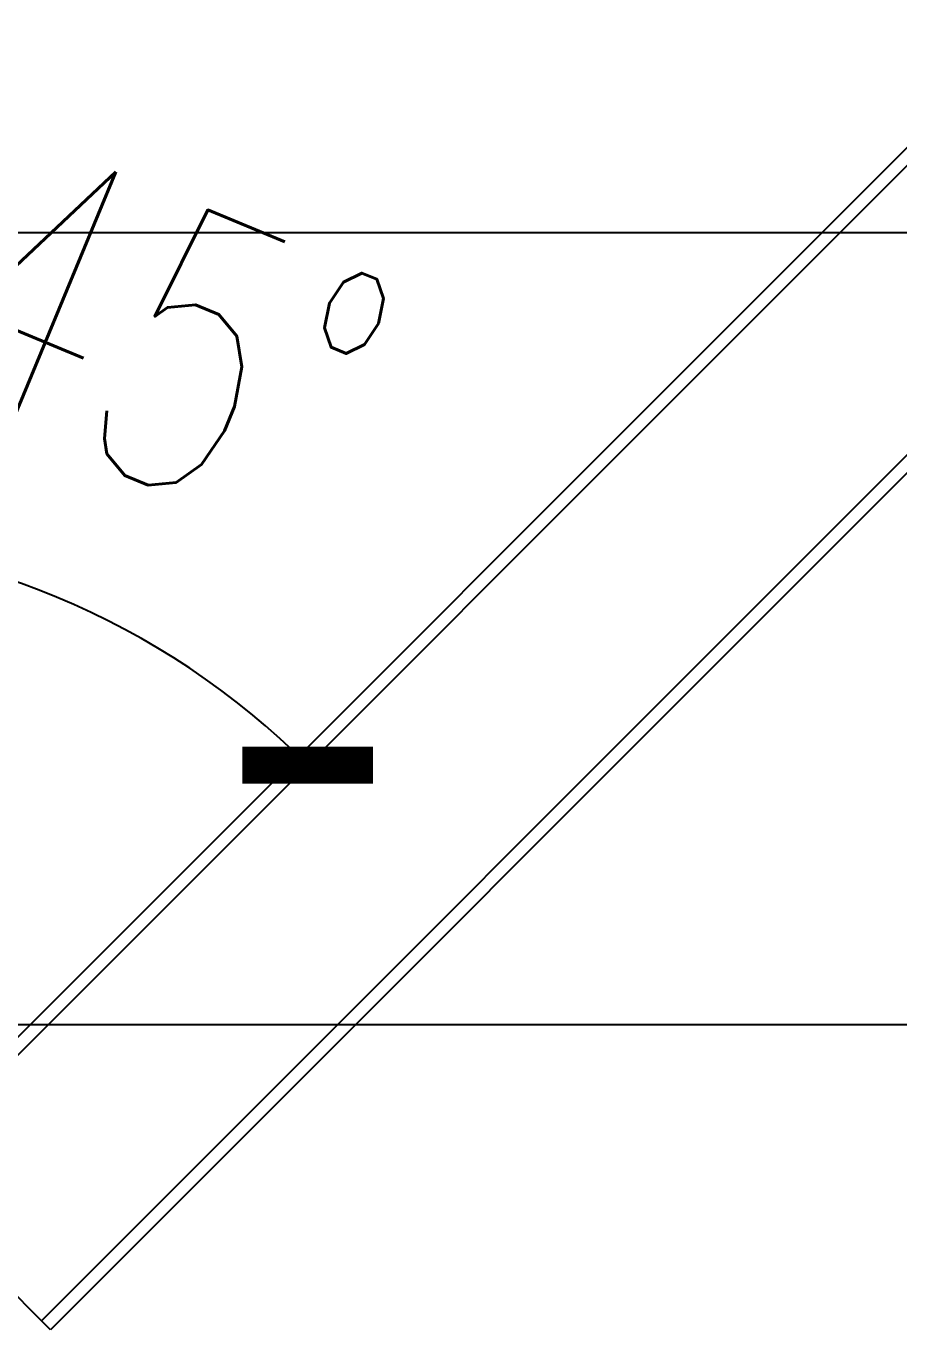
# Model space of a CAD drawing. Header units: millimetres. Extents: x 3804182 to 7463862, y 18008854 to 19247705.
# Drawn here: x 4760459 to 4761452, y 19096865 to 19098347 of the extents above; entities that cross this region are included whole.
import ezdxf

# ---------------------------------------------------------------- set-up
doc = ezdxf.new("R2010")
doc.units = ezdxf.units.MM
doc.header["$LTSCALE"] = 1000
doc.header["$MEASUREMENT"] = 0
doc.layers.get('Defpoints').update_dxf_attribs({"color": 1})
doc.layers.add('JZ_0', color=7, linetype='Continuous')
doc.layers.add('图框', color=4, linetype='Continuous')
doc.styles.add('DIM_FONT', font='SIMPLEX', dxfattribs={"width": 0.7, "bigfont": 'GBCBIG'})
doc.dimstyles.new('DIMN150', dxfattribs={"dimscale": 1.5, "dimtxt": 300, "dimasz": 100, "dimexe": 250, "dimexo": 300, "dimgap": 150, "dimtad": 1, "dimdec": 0, "dimzin": 0, "dimdsep": 46, "dimtxsty": 'DIM_FONT', "dimblk": 'ARCHTICK', "dimcen": 0.09, "dimclrt": 7, "dimazin": 2, "dimtfac": 1, "dimtdec": 0, "dimtix": 1, "dimtmove": 2, "dimatfit": 3, "dimldrblk": 'ARCHTICK', "dimfxl": 0, "dimtolj": 1, "dimtzin": 0, "dimarcsym": 0})

# ---------------------------------------------------------------- blocks, each defined once
blk = doc.blocks.new('_ArchTick')
at = {"color": 0, "linetype": 'ByBlock', "const_width": 0.4}
blk.add_lwpolyline([(-0.5, -0.5), (0.5, 0.5)], dxfattribs=at)
blk = doc.blocks.new('*D57')
at = {"layer": 'Defpoints', "color": 0, "linetype": 'Continuous'}
for p in [(-3659003.2, 1106996.6), (-3662544.2, 1106819), (-3661915.5, 1104544.5), (-3662544.2, 1104160.3), (-3662340.1, 1103659.7)]:
    blk.add_point(p, dxfattribs=at)
at = {"layer": '图框', "color": 0, "linetype": 'Continuous', "lineweight": -2}
blk.add_arc((-3662544.2, 1103455.6), 1257.4, 45, 90, dxfattribs=at)
at = {"layer": '图框', "color": 0, "linetype": 'Continuous', "lineweight": -2, "xscale": 150, "yscale": 150, "zscale": 150}
for p, rotation in [((-3662544.2, 1104713), 180.0000000000027), ((-3661655.1, 1104344.7), 315.0000000000433)]:
    blk.add_blockref('_ArchTick', p, dxfattribs=dict(at, rotation=rotation))
at = {"layer": '图框', "color": 7, "linetype": 'Continuous', "insert": (-3661890.8, 1105033), "char_height": 450, "attachment_point": 5, "rotation": 337.5, "style": 'DIM_FONT'}
blk.add_mtext('\\A1;45°', dxfattribs=at)
blk = doc.blocks.new('抗震大样2')
at = {"color": 2, "linetype": 'Continuous'}
for p, q in [((4531.2, -2941.1), (7850.5, 378.2)), ((4545.9, -2955.7), (7865.2, 363.5)), ((4780.9, -3190.7), (8100.2, 128.5)), ((8114.9, 113.9), (4795.6, -3205.4)), ((4795.6, -3205.4), (4531.2, -2941.1))]:
    blk.add_line(p, q, dxfattribs=at)
at = {"layer": '图框', "linetype": 'Continuous'}
dim = blk.add_angular_dim_2l(base=(4952.9, -2088.5), line1=((7865.2, 363.5), (4528.3, -2973.4)), line2=((4324.2, 185.9), (4324.2, -2472.7)), dimstyle='DIMN150', dxfattribs=at)
dim.commit()
dim.dimension.update_dxf_attribs({"geometry": '*D57', "text_midpoint": (4977.6, -1600), "insert": (3666868.4, -1106633)})

msp = doc.modelspace()

# ---------------------------------------------------------------- linework, layer by layer
at = {"layer": 'JZ_0', "color": 8}
for p, q in [((4746945.5, 19098112.5), (4766675.4, 19098112.5)), ((4746945.5, 19097212.5), (4766675.4, 19097212.5))]:
    msp.add_line(p, q, dxfattribs=at)

# ---------------------------------------------------------------- block references
at = {"xscale": 0.7, "yscale": 0.7, "zscale": 0.7}
msp.add_blockref('抗震大样2', (4757130.4, 19099109.1), dxfattribs=at)

doc.saveas('drawing.dxf')
